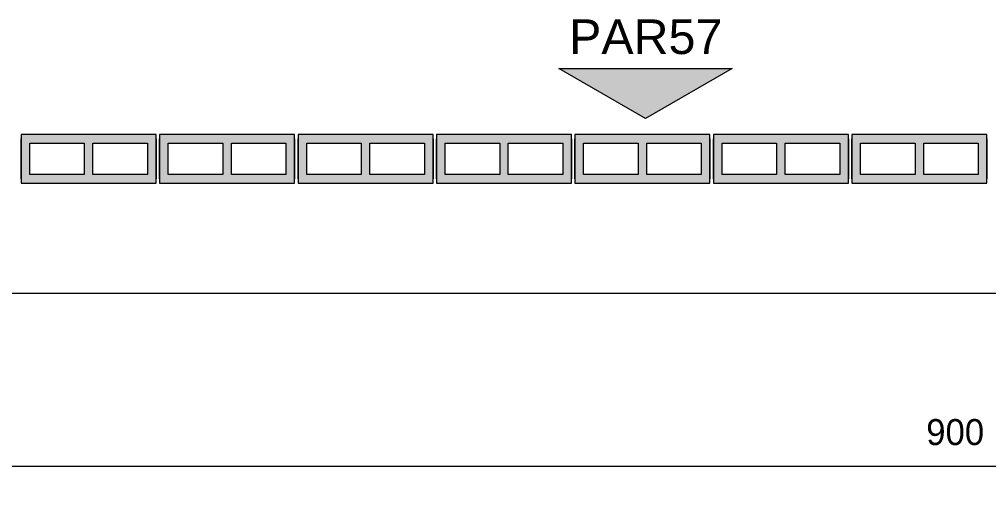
# Model space of a CAD drawing. Header units: centimetres. Extents: x 170 to 14001, y -2277 to 8860.
# Drawn here: x 12170.2 to 12450.2, y -599.4 to -462.5 of the extents above; entities that cross this region are included whole.
import ezdxf

# ---------------------------------------------------------------- set-up
doc = ezdxf.new("R2010")
doc.units = ezdxf.units.CM
for name, color, linetype, lineweight, true_color in [('A-ANNO-DIMS-1', 1, 'Continuous', 9, 0xff0000), ('G-ANNO-SYMB-1', 251, 'Continuous', 9, 0x646464), ('S-BEAM-3', 9, 'Continuous', 9, 0xc0c0c0)]:
    doc.layers.add(name, color=color, linetype=linetype, lineweight=lineweight, true_color=true_color)
for name, color, linetype, lineweight in [('A-ANNO-DIMS-50', 7, 'Continuous', 9), ('A-DETL-GENF', 7, 'Continuous', 9), ('G-ANNO-SYMB', 7, 'Continuous', 9), ('S-BEAM', 7, 'Continuous', 9), ('S-BEAM-2', 7, 'Continuous', 13)]:
    doc.layers.add(name, color=color, linetype=linetype, lineweight=lineweight)
doc.styles.add('Arial', font='arial.ttf', dxfattribs={"height": 10})
doc.styles.add('Bahnschrift_12', font='', dxfattribs={"height": 7.5})
doc.styles.get('Bahnschrift_12').set_extended_font_data('Bahnschrift')
doc.dimstyles.new('Linear_-_2_mm_Arial', dxfattribs={"dimscale": 30.48, "dimtxt": 8.33133, "dimasz": 0.393701, "dimexe": 0.164042, "dimexo": 0.328084, "dimgap": 0.131234, "dimtad": 1, "dimdec": 0, "dimzin": 0, "dimdsep": 46, "dimtxsty": 'Bahnschrift_12', "dimblk1": 'DOTSMALL', "dimblk2": 'DOTSMALL', "dimsah": 1, "dimcen": 0.09, "dimdle": 0.164042, "dimazin": 0, "dimtfac": 1, "dimtdec": 4, "dimtix": 1, "dimtmove": 0, "dimatfit": 3, "dimfxl": 1, "dimtvp": 1, "dimtolj": 1, "dimtzin": 0, "dimarcsym": 2})

# ---------------------------------------------------------------- blocks, each defined once
blk = doc.blocks.new('LEONE - BLOCO 14X39X19 - LEONE - BLOCO 14X39X19-554799-COBERTURA - MODULAÇÃO 1ª FIADA')
at = {"layer": 'S-BEAM-3'}
h = blk.add_hatch(color=256, dxfattribs=at)
h.paths.add_polyline_path([(-13.95, -7), (19.5, -7), (19.5, 7), (-19.5, 7), (-19.5, -7)])
h.paths.add_polyline_path([(-13.95, -4.5), (-17, -4.5), (-17, 4.5), (-1.25, 4.5), (-1.25, -4.5)])
h.paths.add_polyline_path([(1.25, -4.5), (1.25, 4.5), (17, 4.5), (17, -4.5)])
at = {"layer": 'A-DETL-GENF'}
for p, q in [((19.5, 7), (-19.5, 7)), ((-19.5, 7), (-19.5, 0)), ((19.5, 0), (19.5, 7)), ((-17, -4.5), (-17, 4.5)), ((-17, 4.5), (-1.25, 4.5)), ((-1.25, 4.5), (-1.25, -4.5)), ((1.25, -4.5), (1.25, 4.5)), ((1.25, 4.5), (17, 4.5)), ((17, 4.5), (17, -4.5)), ((-19.5, 0), (-19.5, -7)), ((19.5, -7), (19.5, 0)), ((-1.25, -4.5), (-17, -4.5)), ((17, -4.5), (1.25, -4.5)), ((-19.5, -7), (19.5, -7))]:
    blk.add_line(p, q, dxfattribs=at)
at = {"layer": 'S-BEAM-2'}
for p, q in [((-19.5, 7), (-19.5, -7)), ((19.5, 7), (-19.5, 7)), ((-19.5, 7), (-19.5, -7)), ((-19.5, -5.75), (-19.5, 5.75)), ((19.5, -7), (19.5, 7)), ((19.5, -7), (19.5, 7)), ((19.5, 5.75), (19.5, -5.75)), ((-19.5, -7), (19.5, -7))]:
    blk.add_line(p, q, dxfattribs=at)
at = {"layer": 'S-BEAM-3'}
for p, q in [((-17, 4.5), (-1.25, 4.5)), ((-17, -4.5), (-17, 4.5)), ((-1.25, 4.5), (-1.25, -4.5)), ((1.25, 4.5), (17, 4.5)), ((1.25, -4.5), (1.25, 4.5)), ((17, 4.5), (17, -4.5)), ((-1.25, -4.5), (-17, -4.5)), ((17, -4.5), (1.25, -4.5))]:
    blk.add_line(p, q, dxfattribs=at)
blk = doc.blocks.new('Elevação - Número de detalhe-142644-COBERTURA - MODULAÇÃO 1ª FIADA')
at = {"layer": 'G-ANNO-SYMB-1'}
blk.add_hatch(color=256, dxfattribs=at).paths.add_polyline_path([(0.5, 0), (-0.5, 0), (0, 0.2887)])
at = {"layer": 'G-ANNO-SYMB'}
for p, q in [((0, 0.2887), (-0.5, 0)), ((0.5, 0), (0, 0.2887)), ((-0.5, 0), (0.5, 0))]:
    blk.add_line(p, q, dxfattribs=at)
blk = doc.blocks.new('DIMBLOCK31-COBERTURA - MODULAÇÃO 1ª FIADA')
at = {"layer": 'A-ANNO-DIMS-50', "lineweight": 35, "true_color": 0xff0000}
h = blk.add_hatch(color=1, dxfattribs=at)
edge = h.paths.add_edge_path()
edge.add_arc((12104.73, -541.56), 1.5, 0, 360)
h = blk.add_hatch(color=1, dxfattribs=at)
edge = h.paths.add_edge_path()
edge.add_arc((12890.73, -541.56), 1.5, 0, 360)
at = {"layer": 'A-ANNO-DIMS-50', "color": 1, "true_color": 0xff0000}
for p, q in [((12104.73, -520.42), (12104.73, -546.56)), ((12104.73, -541.56), (12104.73, -520.42)), ((12890.73, -549.44), (12890.73, -536.56)), ((12104.73, -541.56), (12890.73, -541.56)), ((12890.73, -541.56), (12890.73, -549.44))]:
    blk.add_line(p, q, dxfattribs=at)
at = {"layer": 'A-ANNO-DIMS-50', "color": 1, "lineweight": 35, "true_color": 0xff0000}
for centre in [(12104.73, -541.56), (12890.73, -541.56)]:
    blk.add_circle(centre, 1.5, dxfattribs=at)
at = {"layer": 'A-ANNO-DIMS-50', "color": 0, "insert": (12489.4, -527.92), "char_height": 7.5, "width": 19.9952, "attachment_point": 1, "line_spacing_factor": 1.009858, "style": 'Bahnschrift_12'}
blk.add_mtext('786', dxfattribs=at)
blk = doc.blocks.new('_DotSmall')
at = {"color": 0, "linetype": 'ByBlock', "const_width": 0.5}
blk.add_lwpolyline([(-0.0625, 0, 1), (0.0625, 0, 1)], format="xyb", close=True, dxfattribs=at)
blk = doc.blocks.new('DIMBLOCK37-COBERTURA - MODULAÇÃO 1ª FIADA')
at = {"layer": 'A-ANNO-DIMS-50', "lineweight": 35, "true_color": 0xff0000}
h = blk.add_hatch(color=1, dxfattribs=at)
edge = h.paths.add_edge_path()
edge.add_arc((11990.73, -591.56), 1.5, 0, 360)
h = blk.add_hatch(color=1, dxfattribs=at)
edge = h.paths.add_edge_path()
edge.add_arc((12890.73, -591.56), 1.5, 0, 360)
at = {"layer": 'A-ANNO-DIMS-50', "color": 1, "true_color": 0xff0000}
for p, q in [((11990.73, -599.44), (11990.73, -586.56)), ((12890.73, -599.44), (12890.73, -586.56)), ((11990.73, -591.56), (12890.73, -591.56)), ((11990.73, -591.56), (11990.73, -599.44)), ((12890.73, -591.56), (12890.73, -599.44))]:
    blk.add_line(p, q, dxfattribs=at)
at = {"layer": 'A-ANNO-DIMS-50', "color": 1, "lineweight": 35, "true_color": 0xff0000}
for centre in [(11990.73, -591.56), (12890.73, -591.56)]:
    blk.add_circle(centre, 1.5, dxfattribs=at)
at = {"layer": 'A-ANNO-DIMS-50', "color": 0, "insert": (12432.21, -577.92), "char_height": 7.5, "width": 20.4496, "attachment_point": 1, "line_spacing_factor": 1.009858, "style": 'Bahnschrift_12'}
blk.add_mtext('900', dxfattribs=at)

msp = doc.modelspace()

# ---------------------------------------------------------------- block references
at = {"layer": 'G-ANNO-SYMB', "extrusion": (0, 0, -1), "xscale": 49.99999999999998, "yscale": 49.99999999999998, "zscale": 49.99999999999998, "rotation": 180}
msp.add_blockref('Elevação - Número de detalhe-142644-COBERTURA - MODULAÇÃO 1ª FIADA', (-12351.12, -476.71), dxfattribs=at)
at = {"layer": 'S-BEAM'}
for p in [(12190.23, -502.76), (12230.23, -502.76), (12270.23, -502.76), (12310.23, -502.76), (12350.23, -502.76), (12390.23, -502.76), (12430.23, -502.76)]:
    msp.add_blockref('LEONE - BLOCO 14X39X19 - LEONE - BLOCO 14X39X19-554799-COBERTURA - MODULAÇÃO 1ª FIADA', p, dxfattribs=at)

# ---------------------------------------------------------------- texts
at = {"layer": 'G-ANNO-SYMB', "insert": (12329.04, -462.52), "char_height": 10, "width": 54.9156, "attachment_point": 1, "style": 'Arial'}
msp.add_mtext('PAR57', dxfattribs=at)

# ---------------------------------------------------------------- dimensions: what is measured, and where the dimension line sits
at = {"layer": 'A-ANNO-DIMS-1'}
for base, p1, p2, override, picture, middle in [((12890.73, -541.56), (12104.73, -510.42), (12890.73, -539.44), {"dimpost": '<>', "dimfxl": 786.53538}, 'DIMBLOCK31-COBERTURA - MODULAÇÃO 1ª FIADA', (12497.73, -533.73)), ((12890.73, -591.56), (11990.73, -589.44), (12890.73, -589.44), {"dimpost": '<>', "dimfxl": 900}, 'DIMBLOCK37-COBERTURA - MODULAÇÃO 1ª FIADA', (12440.73, -583.73))]:
    dim = msp.add_linear_dim(base=base, p1=p1, p2=p2, dimstyle='Linear_-_2_mm_Arial', override=override, dxfattribs=at)
    dim.commit()
    dim.dimension.update_dxf_attribs({"geometry": picture, "text_midpoint": middle})

doc.saveas('drawing.dxf')
